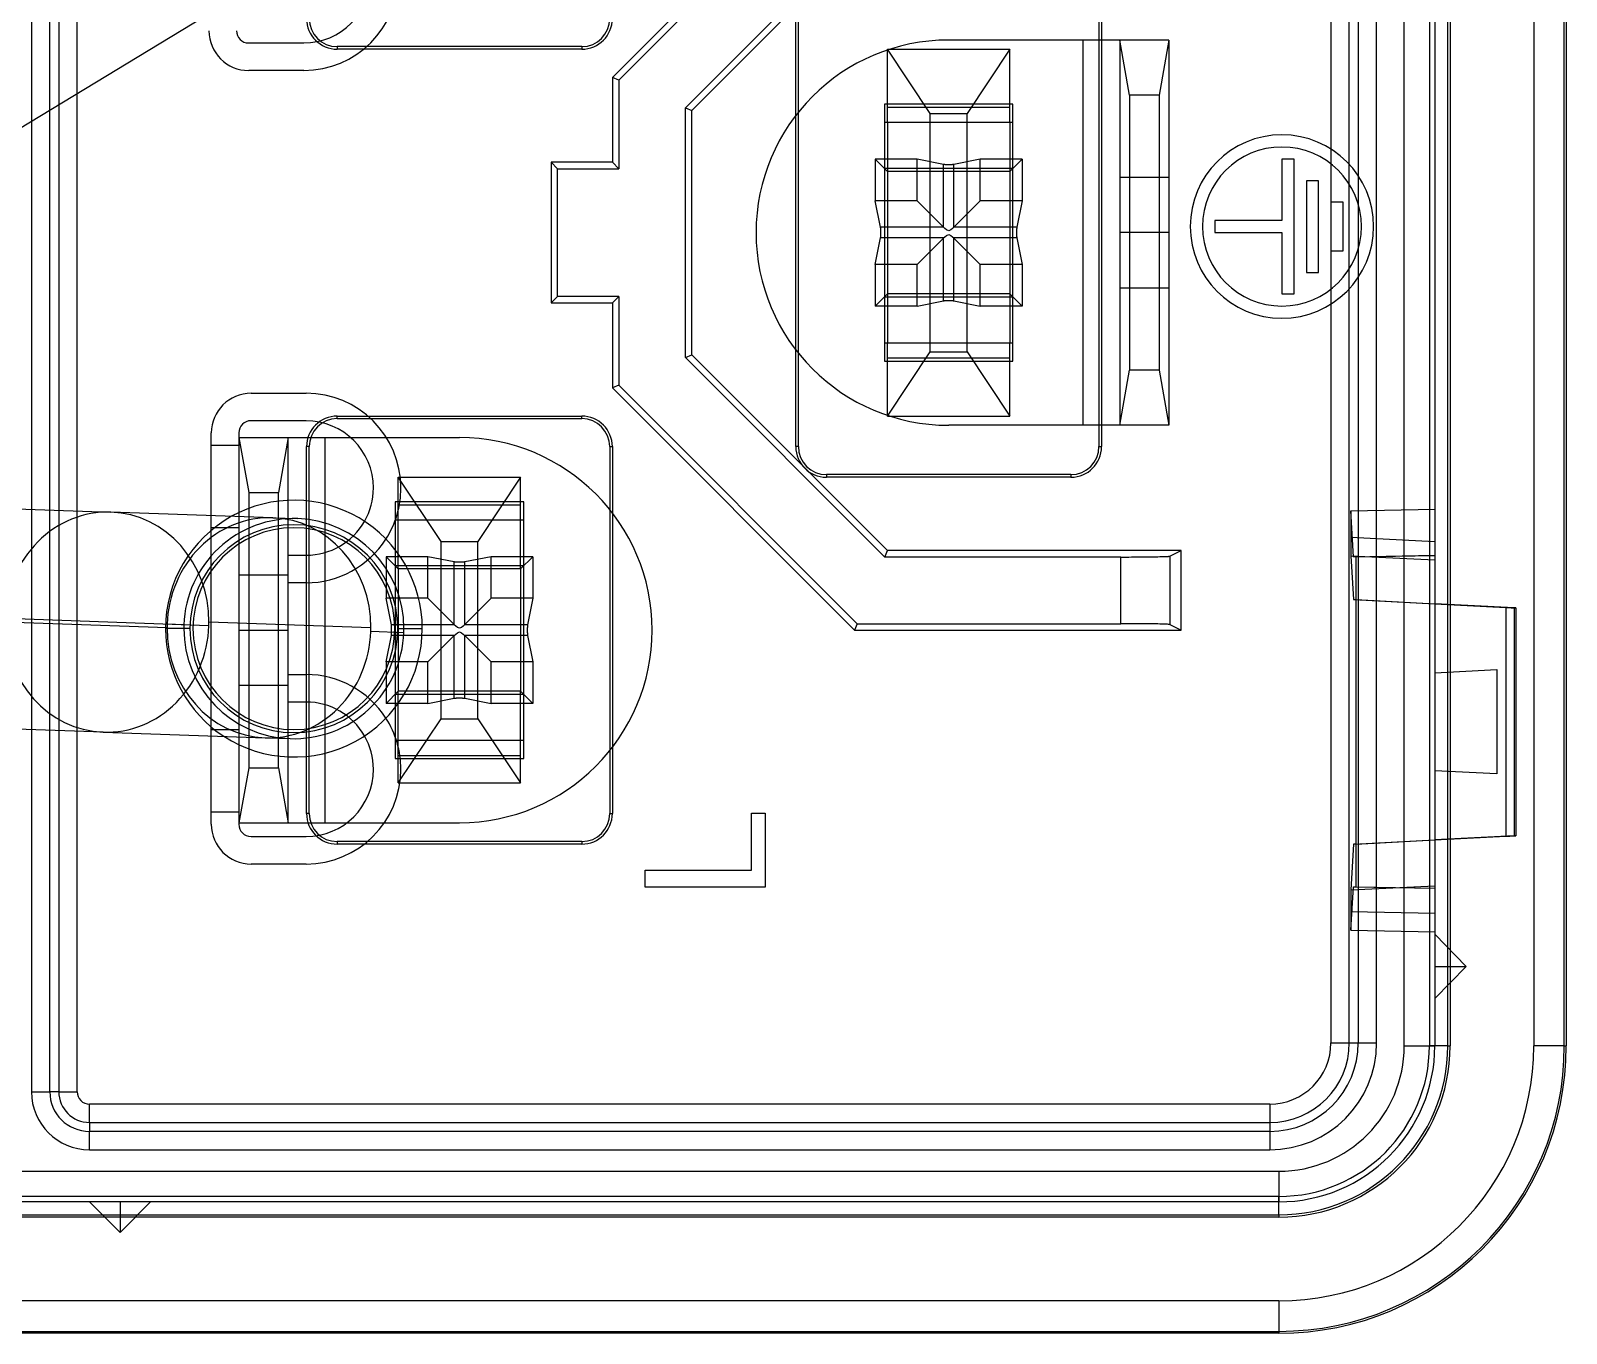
# Model space of a CAD drawing. Header units: millimetres. Extents: x -35.9 to 14.1, y -18 to 18.
# Drawn here: x -11.01 to 14.1, y -18 to 3.3 of the extents above; entities that cross this region are included whole.
import ezdxf

# ---------------------------------------------------------------- set-up
doc = ezdxf.new("R2010")
doc.units = ezdxf.units.MM
doc.layers.add('MAIN-1', color=7, linetype='Continuous')
doc.layers.add('MAIN-2', color=7, linetype='Continuous')

msp = doc.modelspace()

# ---------------------------------------------------------------- linework, layer by layer
at = {"layer": 'MAIN-1'}
for p, q in [((11.45, -13.3), (11.45, 13.3)), ((11.95, 13.3), (11.95, -13.3)), ((14.1, 13.3), (14.1, -13.3)), ((2.462, 6.5), (-1.5, 2.538)), ((2.505, 6.395), (-1.395, 2.495)), ((-0.305, 2.043), (2.957, 5.305)), ((-0.2, 2), (3, 5.2)), ((-7.558, 3.904), (-22.861, -5.382)), ((-7.447, 3.102), (-6.547, 3.102)), ((6.2, 3.15), (4, 3.15)), ((6.8, 3.15), (6.2, 3.15)), ((6.2, -3.15), (6.2, 3.15)), ((7.6, 3.15), (6.8, 3.15)), ((6.8, 3.15), (6.8, -3.15)), ((6.959, 2.25), (6.8, 3.15)), ((7.6, 3.15), (7.441, 2.25)), ((7.6, 3.15), (7.6, -3.15)), ((-6.547, 2.652), (-7.447, 2.652)), ((-1.5, 2.538), (-1.5, 1.15)), ((-1.395, 2.495), (-1.5, 2.538)), ((-1.395, 2.495), (-1.395, 1.045)), ((-0.305, 2.043), (-0.2, 2)), ((-0.305, -2.043), (-0.305, 2.043)), ((7.441, 2.25), (6.959, 2.25)), ((6.959, 2.25), (6.959, -2.25)), ((7.441, 2.25), (7.441, -2.25)), ((-0.2, -2), (-0.2, 2)), ((-2.5, 1.15), (-2.5, -1.15)), ((-1.5, 1.15), (-2.5, 1.15)), ((-2.395, 1.045), (-2.5, 1.15)), ((-2.395, 1.045), (-1.395, 1.045)), ((-2.395, -1.045), (-2.395, 1.045)), ((-1.395, 1.045), (-1.5, 1.15)), ((2.8, 1.2), (2.8, 0.52)), ((3.483, 1.2), (2.8, 1.2)), ((3.913, 1.115), (3.483, 1.2)), ((3.483, 0.52), (3.483, 1.2)), ((3.916, 1.114), (3.913, 1.115)), ((3.913, 0.089), (3.913, 1.115)), ((3.919, 1.114), (3.916, 1.114)), ((3.922, 1.113), (3.919, 1.114)), ((3.926, 1.113), (3.922, 1.113)), ((3.93, 1.112), (3.926, 1.113)), ((3.934, 1.112), (3.93, 1.112)), ((3.938, 1.112), (3.934, 1.112)), ((3.943, 1.111), (3.938, 1.112)), ((3.948, 1.111), (3.943, 1.111)), ((3.953, 1.11), (3.948, 1.111)), ((3.959, 1.11), (3.953, 1.11)), ((3.965, 1.11), (3.959, 1.11)), ((3.971, 1.11), (3.965, 1.11)), ((3.977, 1.109), (3.971, 1.11)), ((3.984, 1.109), (3.977, 1.109)), ((3.99, 1.109), (3.984, 1.109)), ((3.997, 1.109), (3.99, 1.109)), ((4.003, 1.109), (3.997, 1.109)), ((4.01, 1.109), (4.003, 1.109)), ((4.016, 1.109), (4.01, 1.109)), ((4.023, 1.109), (4.016, 1.109)), ((4.029, 1.11), (4.023, 1.109)), ((4.035, 1.11), (4.029, 1.11)), ((4.041, 1.11), (4.035, 1.11)), ((4.047, 1.11), (4.041, 1.11)), ((4.052, 1.111), (4.047, 1.11)), ((4.057, 1.111), (4.052, 1.111)), ((4.062, 1.112), (4.057, 1.111)), ((4.066, 1.112), (4.062, 1.112)), ((4.07, 1.112), (4.066, 1.112)), ((4.074, 1.113), (4.07, 1.112)), ((4.078, 1.113), (4.074, 1.113)), ((4.081, 1.114), (4.078, 1.113)), ((4.084, 1.114), (4.081, 1.114)), ((4.087, 1.115), (4.084, 1.114)), ((4.517, 1.2), (4.087, 1.115)), ((4.087, 0.089), (4.087, 1.115)), ((5.2, 1.2), (4.517, 1.2)), ((4.517, 0.52), (4.517, 1.2)), ((5.2, 1.2), (5.2, 0.52)), ((9.65, 1.2), (9.45, 1.2)), ((9.45, 1.2), (9.45, 0.2)), ((9.65, -1), (9.65, 1.2)), ((10.05, 0.85), (9.85, 0.85)), ((9.85, 0.85), (9.85, -0.65)), ((10.05, -0.65), (10.05, 0.85)), ((2.886, 0.087), (2.8, 0.52)), ((3.483, 0.52), (2.8, 0.52)), ((3.913, 0.089), (3.483, 0.52)), ((4.517, 0.52), (4.087, 0.089)), ((5.2, 0.52), (4.517, 0.52)), ((5.2, 0.52), (5.114, 0.087)), ((10.25, 0.5), (10.25, -0.3)), ((10.45, 0.5), (10.25, 0.5)), ((10.45, -0.3), (10.45, 0.5)), ((2.886, 0.084), (2.886, 0.087)), ((3.916, 0.087), (2.886, 0.087)), ((2.887, 0.081), (2.886, 0.084)), ((2.887, 0.078), (2.887, 0.081)), ((2.888, 0.075), (2.887, 0.078)), ((2.888, 0.071), (2.888, 0.075)), ((2.888, 0.067), (2.888, 0.071)), ((2.889, 0.063), (2.888, 0.067)), ((2.889, 0.058), (2.889, 0.063)), ((2.89, 0.053), (2.889, 0.058)), ((2.89, 0.048), (2.89, 0.053)), ((2.89, 0.043), (2.89, 0.048)), ((2.891, 0.037), (2.89, 0.043)), ((2.891, 0.031), (2.891, 0.037)), ((2.891, 0.025), (2.891, 0.031)), ((2.891, 0.019), (2.891, 0.025)), ((2.891, 0.013), (2.891, 0.019)), ((2.891, 0.006), (2.891, 0.013)), ((2.891, 0), (2.891, 0.006)), ((2.891, -0.007), (2.891, 0)), ((3.914, 0.089), (3.913, 0.089)), ((3.914, 0.088), (3.914, 0.089)), ((3.915, 0.088), (3.914, 0.088)), ((3.915, 0.087), (3.915, 0.088)), ((3.915, 0.088), (3.915, 0.088)), ((3.916, 0.087), (3.915, 0.087)), ((3.916, 0.087), (3.916, 0.087)), ((3.938, 0.067), (3.916, 0.087)), ((3.966, 0.045), (3.938, 0.067)), ((4, 0.029), (3.966, 0.045)), ((4.034, 0.044), (4, 0.029)), ((4.062, 0.067), (4.034, 0.044)), ((4.084, 0.087), (4.062, 0.067)), ((5.114, 0.087), (4.084, 0.087)), ((4.085, 0.087), (4.084, 0.087)), ((4.084, 0.087), (4.084, 0.087)), ((4.086, 0.088), (4.085, 0.088)), ((4.085, 0.088), (4.085, 0.088)), ((4.085, 0.088), (4.085, 0.087)), ((4.087, 0.089), (4.086, 0.089)), ((4.086, 0.089), (4.086, 0.088)), ((5.11, 0.041), (5.109, 0.035)), ((5.109, 0.035), (5.109, 0.03)), ((5.109, 0.03), (5.109, 0.024)), ((5.109, 0.024), (5.109, 0.018)), ((5.109, 0.018), (5.109, 0.012)), ((5.109, 0.012), (5.109, 0.006)), ((5.109, 0.006), (5.109, 0)), ((5.109, 0), (5.109, -0.006)), ((5.111, 0.056), (5.11, 0.051)), ((5.11, 0.051), (5.11, 0.046)), ((5.11, 0.046), (5.11, 0.041)), ((5.112, 0.068), (5.111, 0.064)), ((5.111, 0.064), (5.111, 0.06)), ((5.111, 0.06), (5.111, 0.056)), ((5.113, 0.075), (5.112, 0.072)), ((5.112, 0.072), (5.112, 0.068)), ((5.114, 0.084), (5.113, 0.082)), ((5.113, 0.082), (5.113, 0.079)), ((5.113, 0.079), (5.113, 0.075)), ((5.114, 0.087), (5.114, 0.084)), ((9.45, 0.2), (8.35, 0.2)), ((8.35, 0.2), (8.35, 0)), ((8.35, 0), (9.45, 0)), ((9.45, 0), (9.45, -1)), ((2.8, -0.52), (2.886, -0.087)), ((2.886, -0.084), (2.887, -0.081)), ((2.886, -0.087), (2.886, -0.084)), ((3.916, -0.087), (2.886, -0.087)), ((2.887, -0.078), (2.888, -0.074)), ((2.887, -0.081), (2.887, -0.078)), ((2.888, -0.07), (2.889, -0.066)), ((2.888, -0.074), (2.888, -0.07)), ((2.889, -0.056), (2.89, -0.051)), ((2.889, -0.061), (2.889, -0.056)), ((2.889, -0.066), (2.889, -0.061)), ((2.89, -0.045), (2.891, -0.039)), ((2.89, -0.051), (2.89, -0.045)), ((2.891, -0.014), (2.891, -0.007)), ((2.891, -0.02), (2.891, -0.014)), ((2.891, -0.027), (2.891, -0.02)), ((2.891, -0.033), (2.891, -0.027)), ((2.891, -0.039), (2.891, -0.033)), ((3.483, -0.52), (3.913, -0.089)), ((3.913, -0.089), (3.914, -0.089)), ((3.913, -1.115), (3.913, -0.089)), ((3.914, -0.089), (3.914, -0.088)), ((3.914, -0.088), (3.915, -0.088)), ((3.915, -0.088), (3.915, -0.087)), ((3.915, -0.087), (3.916, -0.087)), ((3.915, -0.088), (3.915, -0.088)), ((3.916, -0.087), (3.938, -0.067)), ((3.916, -0.087), (3.916, -0.087)), ((3.938, -0.067), (3.966, -0.044)), ((3.966, -0.044), (4, -0.029)), ((4, -0.029), (4.034, -0.045)), ((4.034, -0.045), (4.062, -0.067)), ((4.062, -0.067), (4.084, -0.087)), ((5.114, -0.087), (4.084, -0.087)), ((4.084, -0.087), (4.084, -0.087)), ((4.084, -0.087), (4.085, -0.087)), ((4.085, -0.087), (4.085, -0.088)), ((4.085, -0.088), (4.085, -0.088)), ((4.085, -0.088), (4.086, -0.088)), ((4.086, -0.088), (4.086, -0.089)), ((4.086, -0.089), (4.087, -0.089)), ((4.087, -1.115), (4.087, -0.089)), ((4.087, -0.089), (4.517, -0.52)), ((5.109, -0.006), (5.109, -0.012)), ((5.109, -0.012), (5.109, -0.018)), ((5.109, -0.018), (5.109, -0.024)), ((5.109, -0.024), (5.109, -0.03)), ((5.109, -0.03), (5.109, -0.035)), ((5.109, -0.035), (5.11, -0.041)), ((5.11, -0.041), (5.11, -0.046)), ((5.11, -0.046), (5.11, -0.051)), ((5.11, -0.051), (5.111, -0.056)), ((5.111, -0.056), (5.111, -0.06)), ((5.111, -0.06), (5.111, -0.064)), ((5.111, -0.064), (5.112, -0.068)), ((5.112, -0.068), (5.112, -0.072)), ((5.112, -0.072), (5.113, -0.075)), ((5.113, -0.075), (5.113, -0.079)), ((5.113, -0.079), (5.113, -0.082)), ((5.113, -0.082), (5.114, -0.084)), ((5.114, -0.084), (5.114, -0.087)), ((5.114, -0.087), (5.2, -0.52)), ((10.25, -0.3), (10.45, -0.3)), ((2.8, -0.52), (2.8, -1.2)), ((3.483, -0.52), (2.8, -0.52)), ((3.483, -1.2), (3.483, -0.52)), ((4.517, -1.2), (4.517, -0.52)), ((5.2, -0.52), (4.517, -0.52)), ((5.2, -0.52), (5.2, -1.2)), ((9.85, -0.65), (10.05, -0.65)), ((9.45, -1), (9.65, -1)), ((-2.395, -1.045), (-2.5, -1.15)), ((-2.5, -1.15), (-1.5, -1.15)), ((-1.395, -1.045), (-2.395, -1.045)), ((-1.395, -1.045), (-1.5, -1.15)), ((-1.5, -1.15), (-1.5, -2.538)), ((-1.395, -1.045), (-1.395, -2.495)), ((3.483, -1.2), (2.8, -1.2)), ((3.483, -1.2), (3.913, -1.115)), ((3.913, -1.115), (3.916, -1.114)), ((3.916, -1.114), (3.919, -1.114)), ((3.919, -1.114), (3.922, -1.113)), ((3.922, -1.113), (3.926, -1.113)), ((3.926, -1.113), (3.93, -1.112)), ((3.93, -1.112), (3.934, -1.112)), ((3.934, -1.112), (3.938, -1.112)), ((3.938, -1.112), (3.943, -1.111)), ((3.943, -1.111), (3.948, -1.111)), ((3.948, -1.111), (3.953, -1.11)), ((3.953, -1.11), (3.959, -1.11)), ((3.959, -1.11), (3.965, -1.11)), ((3.965, -1.11), (3.971, -1.11)), ((3.971, -1.11), (3.977, -1.109)), ((3.977, -1.109), (3.984, -1.109)), ((3.984, -1.109), (3.99, -1.109)), ((3.99, -1.109), (3.997, -1.109)), ((3.997, -1.109), (4.003, -1.109)), ((4.003, -1.109), (4.01, -1.109)), ((4.01, -1.109), (4.016, -1.109)), ((4.016, -1.109), (4.023, -1.109)), ((4.023, -1.109), (4.029, -1.11)), ((4.029, -1.11), (4.035, -1.11)), ((4.035, -1.11), (4.041, -1.11)), ((4.041, -1.11), (4.047, -1.11)), ((4.047, -1.11), (4.052, -1.111)), ((4.052, -1.111), (4.057, -1.111)), ((4.057, -1.111), (4.062, -1.112)), ((4.062, -1.112), (4.066, -1.112)), ((4.066, -1.112), (4.07, -1.112)), ((4.07, -1.112), (4.074, -1.113)), ((4.074, -1.113), (4.078, -1.113)), ((4.078, -1.113), (4.081, -1.114)), ((4.081, -1.114), (4.084, -1.114)), ((4.084, -1.114), (4.087, -1.115)), ((4.087, -1.115), (4.517, -1.2)), ((5.2, -1.2), (4.517, -1.2)), ((-0.305, -2.043), (-0.2, -2)), ((3, -5.2), (-0.2, -2)), ((2.957, -5.305), (-0.305, -2.043)), ((6.8, -3.15), (6.959, -2.25)), ((7.441, -2.25), (6.959, -2.25)), ((7.441, -2.25), (7.6, -3.15)), ((-1.395, -2.495), (-1.5, -2.538)), ((-1.395, -2.495), (2.505, -6.395)), ((-7.408, -2.626), (-6.508, -2.626)), ((-1.5, -2.538), (2.462, -6.5)), ((-6.508, -3.076), (-7.408, -3.076)), ((6.2, -3.15), (4, -3.15)), ((6.8, -3.15), (6.2, -3.15)), ((7.6, -3.15), (6.8, -3.15)), ((-8.058, -3.476), (-8.058, -3.276)), ((-8.058, -4.628), (-8.058, -3.476)), ((-8.058, -3.476), (-7.608, -3.476)), ((-7.608, -3.276), (-7.608, -3.476)), ((-7.608, -3.476), (-7.608, -4.579)), ((-7.6, -3.35), (-6.8, -3.35)), ((-7.6, -4.575), (-7.6, -3.35)), ((-7.441, -4.25), (-7.6, -3.35)), ((-6.8, -3.35), (-6.959, -4.25)), ((-6.8, -4.378), (-6.8, -3.35)), ((-6.8, -3.35), (-6.2, -3.35)), ((-6.2, -3.35), (-5.782, -3.35)), ((-6.2, -3.35), (-6.2, -4.439)), ((-5.197, -3.35), (-4, -3.35)), ((-20.287, -4.201), (-9.701, -4.571)), ((-7.441, -4.25), (-6.959, -4.25)), ((-7.441, -4.508), (-7.441, -4.25)), ((-6.959, -4.391), (-6.959, -4.25)), ((-7.052, -4.663), (-9.701, -4.571)), ((-7.052, -4.663), (-6.645, -4.677)), ((2.957, -5.305), (3, -5.2)), ((7.8, -5.2), (3, -5.2)), ((7.617, -5.291), (7.8, -5.2)), ((7.8, -6.5), (7.8, -5.2)), ((-4.517, -5.3), (-4.969, -5.3)), ((-4.087, -5.385), (-4.517, -5.3)), ((-4.517, -5.98), (-4.517, -5.3)), ((-4.084, -5.386), (-4.087, -5.385)), ((-4.087, -6.411), (-4.087, -5.385)), ((-4.081, -5.386), (-4.084, -5.386)), ((-4.078, -5.387), (-4.081, -5.386)), ((-4.074, -5.387), (-4.078, -5.387)), ((-4.07, -5.388), (-4.074, -5.387)), ((-4.066, -5.388), (-4.07, -5.388)), ((-4.062, -5.388), (-4.066, -5.388)), ((-4.057, -5.389), (-4.062, -5.388)), ((-4.052, -5.389), (-4.057, -5.389)), ((-4.047, -5.39), (-4.052, -5.389)), ((-4.041, -5.39), (-4.047, -5.39)), ((-4.035, -5.39), (-4.041, -5.39)), ((-4.029, -5.39), (-4.035, -5.39)), ((-4.023, -5.391), (-4.029, -5.39)), ((-4.016, -5.391), (-4.023, -5.391)), ((-4.01, -5.391), (-4.016, -5.391)), ((-4.003, -5.391), (-4.01, -5.391)), ((-3.997, -5.391), (-4.003, -5.391)), ((-3.99, -5.391), (-3.997, -5.391)), ((-3.984, -5.391), (-3.99, -5.391)), ((-3.977, -5.391), (-3.984, -5.391)), ((-3.971, -5.39), (-3.977, -5.391)), ((-3.965, -5.39), (-3.971, -5.39)), ((-3.959, -5.39), (-3.965, -5.39)), ((-3.953, -5.39), (-3.959, -5.39)), ((-3.948, -5.389), (-3.953, -5.39)), ((-3.943, -5.389), (-3.948, -5.389)), ((-3.938, -5.388), (-3.943, -5.389)), ((-3.934, -5.388), (-3.938, -5.388)), ((-3.93, -5.388), (-3.934, -5.388)), ((-3.926, -5.387), (-3.93, -5.388)), ((-3.922, -5.387), (-3.926, -5.387)), ((-3.919, -5.386), (-3.922, -5.387)), ((-3.916, -5.386), (-3.919, -5.386)), ((-3.913, -5.385), (-3.916, -5.386)), ((-3.483, -5.3), (-3.913, -5.385)), ((-3.913, -6.411), (-3.913, -5.385)), ((-2.8, -5.3), (-3.483, -5.3)), ((-3.483, -5.98), (-3.483, -5.3)), ((-2.8, -5.3), (-2.8, -5.98)), ((6.818, -5.305), (2.957, -5.305)), ((6.818, -5.305), (6.859, -5.305)), ((6.818, -6.395), (6.818, -5.305)), ((6.859, -5.305), (6.902, -5.305)), ((6.902, -5.305), (6.945, -5.305)), ((6.945, -5.305), (6.988, -5.304)), ((6.988, -5.304), (7.031, -5.304)), ((7.031, -5.304), (7.074, -5.304)), ((7.074, -5.304), (7.117, -5.304)), ((7.117, -5.304), (7.16, -5.303)), ((7.16, -5.303), (7.202, -5.303)), ((7.202, -5.303), (7.242, -5.303)), ((7.242, -5.303), (7.282, -5.302)), ((7.282, -5.302), (7.32, -5.302)), ((7.32, -5.302), (7.356, -5.301)), ((7.356, -5.301), (7.391, -5.301)), ((7.391, -5.301), (7.423, -5.3)), ((7.423, -5.3), (7.453, -5.299)), ((7.453, -5.299), (7.481, -5.299)), ((7.481, -5.299), (7.506, -5.298)), ((7.506, -5.298), (7.529, -5.297)), ((7.529, -5.297), (7.549, -5.296)), ((7.549, -5.296), (7.566, -5.296)), ((7.566, -5.296), (7.581, -5.295)), ((7.581, -5.295), (7.593, -5.294)), ((7.593, -5.294), (7.603, -5.293)), ((7.603, -5.293), (7.61, -5.293)), ((7.61, -5.293), (7.615, -5.292)), ((7.615, -5.292), (7.617, -5.291)), ((7.617, -5.291), (7.617, -6.409)), ((-8.098, -6.428), (-22.149, -5.937)), ((-4.517, -5.98), (-4.668, -5.98)), ((-4.087, -6.411), (-4.517, -5.98)), ((-3.483, -5.98), (-3.913, -6.411)), ((-2.8, -5.98), (-3.483, -5.98)), ((-2.8, -5.98), (-2.886, -6.413)), ((11.95, -6.068), (13.11, -6.129)), ((13.25, -6.136), (11.95, -6.069)), ((13.11, -6.129), (13.123, -6.129)), ((13.123, -6.129), (13.136, -6.13)), ((13.136, -6.13), (13.149, -6.131)), ((13.149, -6.131), (13.163, -6.132)), ((13.163, -6.132), (13.176, -6.132)), ((13.176, -6.132), (13.189, -6.133)), ((13.189, -6.133), (13.201, -6.134)), ((13.201, -6.134), (13.213, -6.134)), ((13.213, -6.134), (13.225, -6.135)), ((13.225, -6.135), (13.235, -6.135)), ((13.235, -6.135), (13.245, -6.136)), ((13.245, -6.136), (13.253, -6.136)), ((13.255, -6.136), (13.25, -6.136)), ((13.25, -6.136), (13.25, -9.864)), ((13.253, -6.136), (13.26, -6.137)), ((13.259, -6.137), (13.255, -6.136)), ((13.263, -6.137), (13.259, -6.137)), ((13.26, -6.137), (13.266, -6.137)), ((13.266, -6.137), (13.263, -6.137)), ((13.269, -6.137), (13.266, -6.137)), ((13.266, -6.137), (13.271, -6.137)), ((13.272, -6.137), (13.269, -6.137)), ((13.271, -6.137), (13.274, -6.137)), ((13.274, -6.137), (13.272, -6.137)), ((13.276, -6.138), (13.274, -6.137)), ((13.274, -6.137), (13.276, -6.138)), ((13.277, -6.138), (13.276, -6.138)), ((13.276, -6.138), (13.276, -6.138)), ((13.276, -6.138), (13.277, -6.138)), ((13.277, -6.138), (13.277, -9.862)), ((-5.448, -6.462), (-8.097, -6.37)), ((-5.449, -6.52), (-4.909, -6.539)), ((-4.084, -6.413), (-4.609, -6.413)), ((-4.086, -6.411), (-4.087, -6.411)), ((-4.086, -6.412), (-4.086, -6.411)), ((-4.085, -6.412), (-4.086, -6.412)), ((-4.085, -6.413), (-4.085, -6.412)), ((-4.085, -6.412), (-4.085, -6.412)), ((-4.084, -6.413), (-4.085, -6.413)), ((-4.084, -6.413), (-4.084, -6.413)), ((-4.062, -6.433), (-4.084, -6.413)), ((-4.034, -6.455), (-4.062, -6.433)), ((-4, -6.471), (-4.034, -6.455)), ((-3.966, -6.456), (-4, -6.471)), ((-3.938, -6.433), (-3.966, -6.456)), ((-3.916, -6.413), (-3.938, -6.433)), ((-3.915, -6.413), (-3.916, -6.413)), ((-3.916, -6.413), (-3.916, -6.413)), ((-2.886, -6.413), (-3.916, -6.413)), ((-3.914, -6.412), (-3.915, -6.412)), ((-3.915, -6.412), (-3.915, -6.412)), ((-3.915, -6.412), (-3.915, -6.413)), ((-3.913, -6.411), (-3.914, -6.411)), ((-3.914, -6.411), (-3.914, -6.412)), ((-2.89, -6.455), (-2.891, -6.461)), ((-2.891, -6.461), (-2.891, -6.467)), ((-2.891, -6.467), (-2.891, -6.473)), ((-2.891, -6.473), (-2.891, -6.48)), ((-2.891, -6.48), (-2.891, -6.486)), ((-2.891, -6.486), (-2.891, -6.493)), ((-2.891, -6.493), (-2.891, -6.5)), ((-2.891, -6.5), (-2.891, -6.506)), ((-2.891, -6.506), (-2.891, -6.513)), ((-2.891, -6.513), (-2.891, -6.519)), ((-2.891, -6.519), (-2.891, -6.525)), ((-2.891, -6.525), (-2.891, -6.531)), ((-2.889, -6.444), (-2.89, -6.449)), ((-2.89, -6.449), (-2.89, -6.455)), ((-2.888, -6.43), (-2.889, -6.434)), ((-2.889, -6.434), (-2.889, -6.439)), ((-2.889, -6.439), (-2.889, -6.444)), ((-2.887, -6.422), (-2.888, -6.426)), ((-2.888, -6.426), (-2.888, -6.43)), ((-2.886, -6.416), (-2.887, -6.419)), ((-2.887, -6.419), (-2.887, -6.422)), ((-2.886, -6.413), (-2.886, -6.416)), ((2.505, -6.395), (2.462, -6.5)), ((2.462, -6.5), (7.8, -6.5)), ((2.505, -6.395), (6.818, -6.395)), ((6.859, -6.395), (6.818, -6.395)), ((6.902, -6.395), (6.859, -6.395)), ((6.945, -6.395), (6.902, -6.395)), ((6.988, -6.396), (6.945, -6.395)), ((7.031, -6.396), (6.988, -6.396)), ((7.074, -6.396), (7.031, -6.396)), ((7.117, -6.396), (7.074, -6.396)), ((7.16, -6.397), (7.117, -6.396)), ((7.202, -6.397), (7.16, -6.397)), ((7.242, -6.397), (7.202, -6.397)), ((7.282, -6.398), (7.242, -6.397)), ((7.32, -6.398), (7.282, -6.398)), ((7.356, -6.399), (7.32, -6.398)), ((7.391, -6.399), (7.356, -6.399)), ((7.423, -6.4), (7.391, -6.399)), ((7.453, -6.401), (7.423, -6.4)), ((7.481, -6.401), (7.453, -6.401)), ((7.506, -6.402), (7.481, -6.401)), ((7.529, -6.403), (7.506, -6.402)), ((7.549, -6.404), (7.529, -6.403)), ((7.566, -6.404), (7.549, -6.404)), ((7.581, -6.405), (7.566, -6.404)), ((7.593, -6.406), (7.581, -6.405)), ((7.603, -6.407), (7.593, -6.406)), ((7.61, -6.407), (7.603, -6.407)), ((7.615, -6.408), (7.61, -6.407)), ((7.617, -6.409), (7.615, -6.408)), ((7.617, -6.409), (7.8, -6.5)), ((-4.084, -6.587), (-4.611, -6.587)), ((-4.517, -7.02), (-4.087, -6.589)), ((-4.087, -7.615), (-4.087, -6.589)), ((-4.087, -6.589), (-4.086, -6.589)), ((-4.086, -6.589), (-4.086, -6.588)), ((-4.086, -6.588), (-4.085, -6.588)), ((-4.085, -6.588), (-4.085, -6.587)), ((-4.085, -6.587), (-4.084, -6.587)), ((-4.085, -6.588), (-4.085, -6.588)), ((-4.084, -6.587), (-4.062, -6.567)), ((-4.084, -6.587), (-4.084, -6.587)), ((-4.062, -6.567), (-4.034, -6.544)), ((-4.034, -6.544), (-4, -6.529)), ((-4, -6.529), (-3.966, -6.545)), ((-3.966, -6.545), (-3.938, -6.567)), ((-3.938, -6.567), (-3.916, -6.587)), ((-2.886, -6.587), (-3.916, -6.587)), ((-3.916, -6.587), (-3.916, -6.587)), ((-3.916, -6.587), (-3.915, -6.587)), ((-3.915, -6.587), (-3.915, -6.588)), ((-3.915, -6.588), (-3.915, -6.588)), ((-3.915, -6.588), (-3.914, -6.588)), ((-3.914, -6.588), (-3.914, -6.589)), ((-3.914, -6.589), (-3.913, -6.589)), ((-3.913, -7.615), (-3.913, -6.589)), ((-3.913, -6.589), (-3.483, -7.02)), ((-2.891, -6.531), (-2.891, -6.537)), ((-2.891, -6.537), (-2.89, -6.543)), ((-2.89, -6.543), (-2.89, -6.548)), ((-2.89, -6.548), (-2.89, -6.553)), ((-2.89, -6.553), (-2.889, -6.558)), ((-2.889, -6.558), (-2.889, -6.563)), ((-2.889, -6.563), (-2.888, -6.567)), ((-2.888, -6.567), (-2.888, -6.571)), ((-2.888, -6.571), (-2.888, -6.575)), ((-2.888, -6.575), (-2.887, -6.578)), ((-2.887, -6.578), (-2.887, -6.581)), ((-2.887, -6.581), (-2.886, -6.584)), ((-2.886, -6.584), (-2.886, -6.587)), ((-2.886, -6.587), (-2.8, -7.02)), ((-4.517, -7.02), (-4.68, -7.02)), ((-4.517, -7.7), (-4.517, -7.02)), ((-2.8, -7.02), (-3.483, -7.02)), ((-3.483, -7.7), (-3.483, -7.02)), ((-2.8, -7.02), (-2.8, -7.7)), ((11.95, -7.2), (12.962, -7.147)), ((12.962, -7.147), (12.962, -8.853)), ((-4.517, -7.7), (-5.002, -7.7)), ((-4.517, -7.7), (-4.087, -7.615)), ((-4.087, -7.615), (-4.084, -7.614)), ((-4.084, -7.614), (-4.081, -7.614)), ((-4.081, -7.614), (-4.078, -7.613)), ((-4.078, -7.613), (-4.074, -7.613)), ((-4.074, -7.613), (-4.07, -7.612)), ((-4.07, -7.612), (-4.066, -7.612)), ((-4.066, -7.612), (-4.062, -7.612)), ((-4.062, -7.612), (-4.057, -7.611)), ((-4.057, -7.611), (-4.052, -7.611)), ((-4.052, -7.611), (-4.047, -7.61)), ((-4.047, -7.61), (-4.041, -7.61)), ((-4.041, -7.61), (-4.035, -7.61)), ((-4.035, -7.61), (-4.029, -7.61)), ((-4.029, -7.61), (-4.023, -7.609)), ((-4.023, -7.609), (-4.016, -7.609)), ((-4.016, -7.609), (-4.01, -7.609)), ((-4.01, -7.609), (-4.003, -7.609)), ((-4.003, -7.609), (-3.997, -7.609)), ((-3.997, -7.609), (-3.99, -7.609)), ((-3.99, -7.609), (-3.984, -7.609)), ((-3.984, -7.609), (-3.977, -7.609)), ((-3.977, -7.609), (-3.971, -7.61)), ((-3.971, -7.61), (-3.965, -7.61)), ((-3.965, -7.61), (-3.959, -7.61)), ((-3.959, -7.61), (-3.953, -7.61)), ((-3.953, -7.61), (-3.948, -7.611)), ((-3.948, -7.611), (-3.943, -7.611)), ((-3.943, -7.611), (-3.938, -7.612)), ((-3.938, -7.612), (-3.934, -7.612)), ((-3.934, -7.612), (-3.93, -7.612)), ((-3.93, -7.612), (-3.926, -7.613)), ((-3.926, -7.613), (-3.922, -7.613)), ((-3.922, -7.613), (-3.919, -7.614)), ((-3.919, -7.614), (-3.916, -7.614)), ((-3.916, -7.614), (-3.913, -7.615)), ((-3.913, -7.615), (-3.483, -7.7)), ((-2.8, -7.7), (-3.483, -7.7)), ((-9.826, -8.169), (-20.413, -7.799)), ((-9.826, -8.169), (-7.178, -8.261)), ((-8.058, -9.476), (-8.058, -8.23)), ((-7.178, -8.261), (-6.771, -8.275)), ((-7.608, -8.374), (-7.608, -9.476)), ((-7.6, -9.65), (-7.6, -8.378)), ((-7.441, -8.75), (-7.441, -8.444)), ((-6.2, -8.514), (-6.2, -9.65)), ((-7.6, -9.65), (-7.441, -8.75)), ((-7.441, -8.75), (-6.959, -8.75)), ((-6.959, -8.75), (-6.959, -8.561)), ((-6.959, -8.75), (-6.8, -9.65)), ((-6.8, -9.65), (-6.8, -8.574)), ((12.962, -8.853), (11.95, -8.8)), ((-7.608, -9.476), (-8.058, -9.476)), ((-8.058, -9.676), (-8.058, -9.476)), ((-7.608, -9.476), (-7.608, -9.676)), ((0.774, -9.496), (1, -9.496)), ((0.774, -10.427), (0.774, -9.496)), ((1, -9.496), (1, -10.704)), ((-7.6, -9.65), (-6.8, -9.65)), ((-6.8, -9.65), (-6.2, -9.65)), ((-6.2, -9.65), (-5.84, -9.65)), ((-5.228, -9.65), (-4, -9.65)), ((-7.408, -9.876), (-6.508, -9.876)), ((13.25, -9.864), (11.95, -9.931)), ((11.95, -9.932), (13.11, -9.871)), ((13.11, -9.871), (13.123, -9.871)), ((13.123, -9.871), (13.136, -9.87)), ((13.136, -9.87), (13.149, -9.869)), ((13.149, -9.869), (13.163, -9.868)), ((13.163, -9.868), (13.176, -9.868)), ((13.176, -9.868), (13.189, -9.867)), ((13.189, -9.867), (13.201, -9.866)), ((13.201, -9.866), (13.213, -9.866)), ((13.213, -9.866), (13.225, -9.865)), ((13.225, -9.865), (13.235, -9.865)), ((13.235, -9.865), (13.245, -9.864)), ((13.245, -9.864), (13.253, -9.864)), ((13.255, -9.864), (13.25, -9.864)), ((13.253, -9.864), (13.26, -9.863)), ((13.259, -9.863), (13.255, -9.864)), ((13.263, -9.863), (13.259, -9.863)), ((13.26, -9.863), (13.266, -9.863)), ((13.266, -9.863), (13.263, -9.863)), ((13.269, -9.863), (13.266, -9.863)), ((13.266, -9.863), (13.271, -9.863)), ((13.272, -9.863), (13.269, -9.863)), ((13.271, -9.863), (13.274, -9.863)), ((13.274, -9.863), (13.272, -9.863)), ((13.276, -9.862), (13.274, -9.863)), ((13.274, -9.863), (13.276, -9.862)), ((13.277, -9.862), (13.276, -9.862)), ((13.276, -9.862), (13.276, -9.862)), ((13.276, -9.862), (13.277, -9.862)), ((-6.508, -10.326), (-7.408, -10.326)), ((-0.962, -10.704), (-0.962, -10.427)), ((-0.962, -10.427), (0.774, -10.427)), ((1, -10.704), (-0.962, -10.704)), ((12.462, -12), (11.95, -11.474)), ((11.95, -12.526), (12.462, -12)), ((11.955, -12), (12.462, -12)), ((11.45, -13.3), (11.95, -13.3)), ((-11.6, -15.35), (9.4, -15.35)), ((9.4, -15.35), (9.4, -15.85)), ((9.4, -15.85), (-11.6, -15.85)), ((-10.05, -15.85), (-9.55, -16.35)), ((-9.55, -16.35), (-9.05, -15.85)), ((-9.55, -15.855), (-9.55, -16.35)), ((9.4, -18), (-31.2, -18))]:
    msp.add_line(p, q, dxfattribs=at)
for centre, radius, start, end in [((-6.547, 4.202), 1.1, 270, 0), ((-6.547, 4.202), 1.55, 270, 0), ((-7.447, 3.302), 0.65, 180, 270), ((-7.447, 3.302), 0.2, 180, 270), ((4, 0), 3.15, 90, 180), ((9.45, 0.1), 1.5, 0, 180), ((9.45, 0.1), 1.3, 0, 180), ((4, 0), 3.15, 180, 270), ((9.45, 0.1), 1.5, 180, 0), ((9.45, 0.1), 1.3, 180, 0), ((-7.408, -3.276), 0.65, 90, 180), ((-6.508, -4.176), 1.55, 0, 90), ((-7.408, -3.276), 0.2, 90, 180), ((-6.508, -4.176), 1.1, 0, 90), ((-4, -6.5), 3.15, 0, 90), ((-6.508, -4.176), 1.1, 330.2355, 0), ((-6.508, -4.176), 1.55, 327.3694, 0), ((-6.708, -6.476), 2.1, 0, 119.0028), ((-6.708, -6.476), 1.8, 0, 87.9953), ((-6.708, -6.476), 2.1, 236.9973, 0), ((-6.708, -6.476), 1.8, 358, 0), ((-4, -6.5), 3.15, 270, 0), ((-6.708, -6.476), 1.8, 267.9953, 358), ((-6.508, -8.776), 1.55, 0, 32.6306), ((-6.508, -8.776), 1.1, 0, 29.7644), ((-6.508, -8.776), 1.1, 270, 0), ((-6.508, -8.776), 1.55, 270, 0), ((-7.408, -9.676), 0.65, 180, 270), ((-7.408, -9.676), 0.2, 180, 270), ((9.4, -13.3), 2.05, 270, 0), ((9.4, -13.3), 2.55, 270, 0), ((9.4, -13.3), 4.7, 270, 0)]:
    msp.add_arc(centre, radius, start, end, dxfattribs=at)
for centre, start_param, end_param in [((-9.763, -6.37), -1.538471, -0.000078), ((-7.115, -6.462), -1.538471, -0.000078), ((-9.763, -6.37), 3.141515, 4.712389), ((-9.763, -6.37), -1.570796, -1.538471), ((-7.115, -6.462), 3.141515, 4.712389), ((-7.115, -6.462), -1.570796, -1.538471)]:
    msp.add_ellipse(centre, major_axis=(0.063, 1.799), ratio=0.926, start_param=start_param, end_param=end_param, dxfattribs=at)
at = {"layer": 'MAIN-2'}
for p, q in [((-10.999, 14.05), (-10.999, -14.05)), ((-10.699, -14.05), (-10.699, 14.05)), ((-10.552, 14.05), (-10.552, -14.05)), ((-10.252, -14.05), (-10.252, 14.05)), ((10.252, 13.25), (10.252, -13.25)), ((10.552, -13.25), (10.552, 13.25)), ((10.699, 13.25), (10.699, -13.25)), ((10.999, -13.25), (10.999, 13.25)), ((11.862, 13.3), (11.862, -13.3)), ((12.162, -13.3), (12.162, 13.3)), ((12.2, 13.3), (12.2, -13.3)), ((13.569, 13.3), (13.569, -13.3)), ((14.068, -13.3), (14.068, 13.3)), ((1.5, -3.5), (1.5, 3.5)), ((1.542, -3.5), (1.542, 3.5)), ((6.458, 3.5), (6.458, -3.5)), ((6.5, 3.5), (6.5, -3.5)), ((-7.447, 3.102), (-7.447, 3.102)), ((-6.547, 3.102), (-6.547, 3.102)), ((-6, 3.042), (-6, 3)), ((-2, 3.042), (-6, 3.042)), ((-2, 3.042), (-2, 3)), ((4, 3.15), (4, 3.15)), ((6.2, -3.15), (6.2, 3.15)), ((6.8, 3.15), (6.8, 3.15)), ((7.6, 3.15), (7.6, 3.15)), ((-2, 3), (-6, 3)), ((3, 3), (5, 3)), ((3, 2.1), (3, 3)), ((3, 3), (3, 3)), ((3.7, 1.95), (3, 3)), ((5, 3), (4.3, 1.95)), ((5, 2.1), (5, 3)), ((5, 3), (5, 3)), ((-7.447, 2.652), (-7.447, 2.652)), ((-6.547, 2.652), (-6.547, 2.652)), ((3, 2.1), (2.95, 2.1)), ((2.95, 2.1), (2.95, 1.8)), ((5, 2.1), (3, 2.1)), ((3, 2.05), (3, 2.1)), ((3, 1.8), (3, 2.05)), ((3, 2.05), (5, 2.05)), ((5.05, 2.1), (5, 2.1)), ((5, 2.05), (5, 2.1)), ((5, 1.8), (5, 2.05)), ((5.05, 1.8), (5.05, 2.1)), ((2.95, 1.8), (2.95, 1.8)), ((5.05, 1.8), (2.95, 1.8)), ((2.95, 1.8), (2.95, 1.05)), ((2.95, 1.8), (2.95, 1.8)), ((3, 1.8), (3, 1)), ((3, 1.8), (3, 1.8)), ((3.7, 1.95), (4.3, 1.95)), ((3.7, -1.95), (3.7, 1.95)), ((4.3, -1.95), (4.3, 1.95)), ((5, 1.8), (5, 1)), ((5, 1.8), (5, 1.8)), ((5.05, 1.8), (5.05, 1.8)), ((5.05, 1.05), (5.05, 1.8)), ((5.05, 1.8), (5.05, 1.8)), ((2.8, 1.2), (3, 1)), ((2.95, 1.05), (2.95, -1.05)), ((5.05, 1.05), (2.95, 1.05)), ((2.95, 1.05), (2.95, 1.05)), ((5, 1), (5.2, 1.2)), ((5.05, -1.05), (5.05, 1.05)), ((5.05, 1.05), (5.05, 1.05)), ((9.45, 1.2), (9.45, 1.2)), ((9.65, 1.2), (9.65, 1.2)), ((3, 1), (3, 1)), ((3, 1), (3, -1)), ((5, 1), (3, 1)), ((5, 1), (5, 1)), ((5, 1), (5, -1)), ((7.6, 0.9), (6.8, 0.9)), ((9.85, 0.85), (9.85, 0.85)), ((10.05, 0.85), (10.05, 0.85)), ((10.25, 0.5), (10.25, 0.5)), ((10.45, 0.5), (10.45, 0.5)), ((7.6, 0), (6.8, 0)), ((7.6, 0), (6.8, 0)), ((7.95, 0.1), (7.95, 0.1)), ((8.15, 0.1), (8.15, 0.1)), ((8.35, 0.2), (8.35, 0.2)), ((8.35, 0), (8.35, 0)), ((9.45, 0.2), (9.45, 0.2)), ((9.45, 0), (9.45, 0)), ((10.75, 0.1), (10.75, 0.1)), ((10.95, 0.1), (10.95, 0.1)), ((0.85, 0), (0.85, 0)), ((10.25, -0.3), (10.25, -0.3)), ((10.45, -0.3), (10.45, -0.3)), ((9.85, -0.65), (9.85, -0.65)), ((10.05, -0.65), (10.05, -0.65)), ((3, -1), (2.8, -1.2)), ((3, -1), (3, -1)), ((5, -1), (3, -1)), ((3, -1), (3, -1.8)), ((5, -1), (5, -1)), ((5.2, -1.2), (5, -1)), ((5, -1), (5, -1.8)), ((6.8, -0.9), (7.6, -0.9)), ((9.45, -1), (9.45, -1)), ((9.65, -1), (9.65, -1)), ((2.95, -1.05), (2.95, -1.8)), ((2.95, -1.05), (5.05, -1.05)), ((2.95, -1.05), (2.95, -1.05)), ((5.05, -1.8), (5.05, -1.05)), ((5.05, -1.05), (5.05, -1.05)), ((2.95, -1.8), (5.05, -1.8)), ((2.95, -1.8), (2.95, -1.8)), ((2.95, -1.8), (2.95, -2.1)), ((2.95, -1.8), (2.95, -1.8)), ((3, -1.8), (3, -1.8)), ((3, -2.05), (3, -1.8)), ((3, -3), (3.7, -1.95)), ((3.7, -1.95), (4.3, -1.95)), ((4.3, -1.95), (5, -3)), ((5, -1.8), (5, -1.8)), ((5, -2.05), (5, -1.8)), ((5.05, -1.8), (5.05, -1.8)), ((5.05, -2.1), (5.05, -1.8)), ((5.05, -1.8), (5.05, -1.8)), ((2.95, -2.1), (3, -2.1)), ((3, -2.1), (3, -2.05)), ((3, -2.05), (5, -2.05)), ((3, -3), (3, -2.1)), ((3, -2.1), (5, -2.1)), ((5, -2.1), (5, -2.05)), ((5, -3), (5, -2.1)), ((5, -2.1), (5.05, -2.1)), ((-7.408, -2.626), (-7.408, -2.626)), ((-6.508, -2.626), (-6.508, -2.626)), ((-6, -3), (-2, -3)), ((-6, -3.042), (-6, -3)), ((-2, -3.042), (-2, -3)), ((3, -3), (5, -3)), ((3, -3), (3, -3)), ((5, -3), (5, -3)), ((-7.408, -3.076), (-7.408, -3.076)), ((-6.508, -3.076), (-6.508, -3.076)), ((-6, -3.042), (-2, -3.042)), ((4, -3.15), (4, -3.15)), ((6.8, -3.15), (6.8, -3.15)), ((7.6, -3.15), (7.6, -3.15)), ((-8.058, -3.276), (-8.058, -3.276)), ((-8.058, -3.476), (-8.058, -3.476)), ((-7.608, -3.276), (-7.608, -3.276)), ((-7.608, -3.476), (-7.608, -3.476)), ((-7.6, -3.35), (-7.6, -3.35)), ((-6.8, -3.35), (-6.8, -3.35)), ((-6.5, -9.5), (-6.5, -3.5)), ((-6.458, -3.5), (-6.5, -3.5)), ((-6.458, -9.5), (-6.458, -3.5)), ((-6.2, -3.35), (-6.2, -9.65)), ((-5.782, -3.35), (-5.197, -3.35)), ((-4, -3.35), (-4, -3.35)), ((-1.542, -3.5), (-1.5, -3.5)), ((-1.542, -3.5), (-1.542, -9.5)), ((-1.5, -3.5), (-1.5, -9.5)), ((1.542, -3.5), (1.5, -3.5)), ((6.458, -3.5), (6.5, -3.5)), ((-5, -4), (-3, -4)), ((-5, -4.4), (-5, -4)), ((-5, -4), (-5, -4)), ((-4.3, -5.05), (-5, -4)), ((-3, -4), (-3.7, -5.05)), ((-3, -4.4), (-3, -4)), ((-3, -4), (-3, -4)), ((2, -3.958), (2, -4)), ((6, -3.958), (2, -3.958)), ((6, -4), (2, -4)), ((6, -3.958), (6, -4)), ((-5.408, -4.176), (-5.408, -4.176)), ((-4.958, -4.176), (-4.958, -4.176)), ((-7.441, -8.444), (-7.441, -4.508)), ((-6.959, -8.561), (-6.959, -4.391)), ((-6.8, -8.574), (-6.8, -4.378)), ((-6.2, -4.439), (-6.2, -8.514)), ((-5, -4.4), (-5.05, -4.4)), ((-5.05, -4.4), (-5.05, -4.7)), ((-5, -4.45), (-5, -4.4)), ((-3, -4.4), (-5, -4.4)), ((-5, -4.7), (-5, -4.45)), ((-5, -4.45), (-3, -4.45)), ((-2.95, -4.4), (-3, -4.4)), ((-3, -4.45), (-3, -4.4)), ((-3, -4.7), (-3, -4.45)), ((-2.95, -4.7), (-2.95, -4.4)), ((-8.058, -4.826), (-8.058, -4.628)), ((-7.608, -4.579), (-7.608, -4.826)), ((-7.6, -8.378), (-7.6, -4.575)), ((-5.05, -4.7), (-5.05, -5.45)), ((-2.95, -4.7), (-5.05, -4.7)), ((-5.05, -4.7), (-5.05, -4.7)), ((-5.05, -4.7), (-5.05, -4.7)), ((-5, -5.5), (-5, -4.7)), ((-5, -4.7), (-5, -4.7)), ((-3, -5.5), (-3, -4.7)), ((-3, -4.7), (-3, -4.7)), ((-2.95, -5.45), (-2.95, -4.7)), ((-2.95, -4.7), (-2.95, -4.7)), ((-2.95, -4.7), (-2.95, -4.7)), ((10.574, -4.55), (11.95, -4.523)), ((10.574, -4.55), (10.574, -4.985)), ((10.621, -5.3), (10.574, -4.55)), ((-8.058, -5.528), (-8.058, -4.826)), ((-7.608, -4.826), (-8.058, -4.826)), ((-7.608, -4.826), (-7.608, -5.093)), ((11.95, -5.055), (10.574, -4.985)), ((10.574, -4.985), (10.574, -5.006)), ((10.574, -5.006), (10.574, -5.028)), ((-7.608, -5.093), (-7.608, -7.859)), ((-4.3, -7.95), (-4.3, -5.05)), ((-4.3, -5.05), (-3.7, -5.05)), ((-3.7, -7.95), (-3.7, -5.05)), ((10.574, -5.028), (10.574, -5.05)), ((10.574, -5.05), (10.574, -5.071)), ((10.574, -5.071), (10.574, -5.093)), ((10.574, -5.093), (10.574, -5.115)), ((10.574, -5.115), (10.574, -5.135)), ((10.574, -5.135), (10.574, -5.155)), ((10.574, -5.155), (10.574, -5.175)), ((10.574, -5.175), (10.574, -5.192)), ((10.574, -5.192), (10.574, -5.209)), ((10.574, -5.209), (10.574, -5.224)), ((10.574, -5.224), (10.575, -5.238)), ((10.575, -5.238), (10.575, -5.249)), ((10.575, -5.249), (10.575, -5.26)), ((10.575, -5.26), (10.575, -5.268)), ((10.575, -5.268), (10.575, -5.274)), ((-6.8, -5.276), (-6.508, -5.276)), ((-6.8, -5.276), (-6.8, -5.276)), ((-6.508, -5.276), (-6.508, -5.276)), ((-4.969, -5.3), (-5.2, -5.3)), ((-5.2, -5.3), (-5, -5.5)), ((-5.2, -5.3), (-5.2, -5.98)), ((-5.05, -5.45), (-5.05, -7.55)), ((-2.95, -5.45), (-5.05, -5.45)), ((-5.05, -5.45), (-5.05, -5.45)), ((-3, -5.5), (-5, -5.5)), ((-5, -5.5), (-5, -5.5)), ((-5, -5.5), (-5, -7.5)), ((-3, -5.5), (-2.8, -5.3)), ((-3, -5.5), (-3, -5.5)), ((-3, -5.5), (-3, -7.5)), ((-2.95, -7.55), (-2.95, -5.45)), ((-2.95, -5.45), (-2.95, -5.45)), ((10.575, -5.274), (10.575, -5.279)), ((10.575, -5.279), (10.576, -5.283)), ((10.576, -5.283), (10.621, -6)), ((10.576, -5.283), (11.95, -5.352)), ((10.621, -5.3), (11.95, -5.277)), ((10.662, -5.3), (10.621, -5.3)), ((10.662, -5.3), (11.95, -5.278)), ((10.662, -10.7), (10.662, -5.3)), ((-8.058, -7.425), (-8.058, -5.528)), ((-6.808, -5.6), (-7.6, -5.6)), ((-6.808, -5.6), (-6.808, -5.726)), ((-6.808, -5.726), (-6.808, -5.726)), ((-6.508, -5.726), (-6.8, -5.726)), ((-6.8, -5.726), (-6.8, -5.726)), ((-6.8, -5.726), (-6.8, -5.726)), ((-6.508, -5.726), (-6.508, -5.726)), ((-5.114, -6.413), (-5.2, -5.98)), ((-4.668, -5.98), (-5.2, -5.98)), ((10.621, -6), (11.95, -6.07)), ((10.621, -6), (10.657, -6)), ((10.657, -6), (11.95, -6.068)), ((10.657, -6), (10.657, -10)), ((13.11, -6.129), (13.11, -9.871)), ((-8.782, -6.462), (-11.43, -6.37)), ((-8.408, -6.476), (-8.808, -6.476)), ((-8.808, -6.476), (-8.808, -6.476)), ((-8.507, -6.414), (-8.781, -6.404)), ((-8.508, -6.476), (-8.508, -6.476)), ((-8.358, -6.476), (-8.358, -6.476)), ((-7.6, -6.5), (-6.8, -6.5)), ((-7.6, -6.5), (-6.8, -6.5)), ((-5.114, -6.416), (-5.114, -6.413)), ((-4.609, -6.413), (-5.114, -6.413)), ((-5.113, -6.419), (-5.114, -6.416)), ((-5.113, -6.422), (-5.113, -6.419)), ((-5.112, -6.425), (-5.113, -6.422)), ((-5.112, -6.429), (-5.112, -6.425)), ((-5.112, -6.433), (-5.112, -6.429)), ((-5.111, -6.437), (-5.112, -6.433)), ((-5.111, -6.442), (-5.111, -6.437)), ((-5.11, -6.447), (-5.111, -6.442)), ((-5.11, -6.452), (-5.11, -6.447)), ((-5.11, -6.457), (-5.11, -6.452)), ((-5.109, -6.463), (-5.11, -6.457)), ((-5.109, -6.469), (-5.109, -6.463)), ((-5.109, -6.475), (-5.109, -6.469)), ((-5.109, -6.481), (-5.109, -6.475)), ((-5.109, -6.487), (-5.109, -6.481)), ((-5.109, -6.494), (-5.109, -6.487)), ((-5.109, -6.5), (-5.109, -6.494)), ((-5.109, -6.507), (-5.109, -6.5)), ((-5.109, -6.514), (-5.109, -6.507)), ((-5.109, -6.52), (-5.109, -6.514)), ((-5.109, -6.527), (-5.109, -6.52)), ((-5.109, -6.533), (-5.109, -6.527)), ((-5.058, -6.476), (-5.058, -6.476)), ((-5.008, -6.476), (-4.608, -6.476)), ((-4.908, -6.476), (-4.908, -6.476)), ((-4.608, -6.476), (-4.608, -6.476)), ((-0.85, -6.5), (-0.85, -6.5)), ((-5.2, -7.02), (-5.114, -6.587)), ((-5.114, -6.584), (-5.113, -6.581)), ((-5.114, -6.587), (-5.114, -6.584)), ((-4.611, -6.587), (-5.114, -6.587)), ((-5.113, -6.578), (-5.112, -6.574)), ((-5.113, -6.581), (-5.113, -6.578)), ((-5.112, -6.57), (-5.111, -6.566)), ((-5.112, -6.574), (-5.112, -6.57)), ((-5.111, -6.556), (-5.11, -6.551)), ((-5.111, -6.561), (-5.111, -6.556)), ((-5.111, -6.566), (-5.111, -6.561)), ((-5.11, -6.545), (-5.109, -6.539)), ((-5.11, -6.551), (-5.11, -6.545)), ((-5.109, -6.539), (-5.109, -6.533)), ((-5.2, -7.02), (-5.2, -7.7)), ((-4.68, -7.02), (-5.2, -7.02)), ((-6.808, -7.226), (-6.808, -7.226)), ((-6.808, -7.226), (-6.808, -7.4)), ((-6.8, -7.226), (-6.508, -7.226)), ((-6.8, -7.226), (-6.8, -7.226)), ((-6.8, -7.226), (-6.8, -7.226)), ((-6.508, -7.226), (-6.508, -7.226)), ((11.95, -7.2), (11.95, -7.2)), ((-8.058, -8.126), (-8.058, -7.425)), ((-7.6, -7.4), (-6.808, -7.4)), ((-5, -7.5), (-5.2, -7.7)), ((-3, -7.5), (-5, -7.5)), ((-5, -7.5), (-5, -7.5)), ((-5, -8.3), (-5, -7.5)), ((-3, -7.5), (-3, -7.5)), ((-2.8, -7.7), (-3, -7.5)), ((-3, -8.3), (-3, -7.5)), ((-6.508, -7.676), (-6.8, -7.676)), ((-6.8, -7.676), (-6.8, -7.676)), ((-6.508, -7.676), (-6.508, -7.676)), ((-5.002, -7.7), (-5.2, -7.7)), ((-5.05, -7.55), (-5.05, -8.3)), ((-5.05, -7.55), (-2.95, -7.55)), ((-5.05, -7.55), (-5.05, -7.55)), ((-2.95, -8.3), (-2.95, -7.55)), ((-2.95, -7.55), (-2.95, -7.55)), ((-7.608, -7.859), (-7.608, -8.126)), ((-5, -9), (-4.3, -7.95)), ((-4.3, -7.95), (-3.7, -7.95)), ((-3.7, -7.95), (-3, -9)), ((-8.058, -8.23), (-8.058, -8.126)), ((-8.058, -8.126), (-7.608, -8.126)), ((-7.608, -8.126), (-7.608, -8.374)), ((-6.771, -8.275), (-6.771, -8.275)), ((-5.05, -8.3), (-2.95, -8.3)), ((-5.05, -8.3), (-5.05, -8.3)), ((-5.05, -8.3), (-5.05, -8.3)), ((-5.05, -8.3), (-5.05, -8.6)), ((-5, -8.55), (-5, -8.3)), ((-5, -8.3), (-5, -8.3)), ((-3, -8.3), (-3, -8.3)), ((-3, -8.55), (-3, -8.3)), ((-2.95, -8.3), (-2.95, -8.3)), ((-2.95, -8.6), (-2.95, -8.3)), ((-2.95, -8.3), (-2.95, -8.3)), ((-5.408, -8.776), (-5.408, -8.776)), ((-5.05, -8.6), (-5, -8.6)), ((-5, -8.6), (-5, -8.55)), ((-5, -8.55), (-3, -8.55)), ((-5, -9), (-5, -8.6)), ((-5, -8.6), (-3, -8.6)), ((-4.958, -8.776), (-4.958, -8.776)), ((-3, -8.6), (-3, -8.55)), ((-3, -9), (-3, -8.6)), ((-3, -8.6), (-2.95, -8.6)), ((-5, -9), (-3, -9)), ((-5, -9), (-5, -9)), ((-3, -9), (-3, -9)), ((11.95, -8.8), (11.95, -8.8)), ((-8.058, -9.476), (-8.058, -9.476)), ((-7.608, -9.476), (-7.608, -9.476)), ((-6.458, -9.5), (-6.5, -9.5)), ((-1.542, -9.5), (-1.5, -9.5)), ((0.774, -9.496), (0.774, -9.496)), ((1, -9.496), (1, -9.496)), ((-8.058, -9.676), (-8.058, -9.676)), ((-7.608, -9.676), (-7.608, -9.676)), ((-7.6, -9.65), (-7.6, -9.65)), ((-6.8, -9.65), (-6.8, -9.65)), ((-5.84, -9.65), (-5.228, -9.65)), ((-4, -9.65), (-4, -9.65)), ((-7.408, -9.876), (-7.408, -9.876)), ((-6.508, -9.876), (-6.508, -9.876)), ((-6, -9.958), (-6, -10)), ((-2, -9.958), (-6, -9.958)), ((-2, -10), (-6, -10)), ((-2, -9.958), (-2, -10)), ((10.621, -10), (10.574, -10.75)), ((10.621, -10), (11.95, -9.93)), ((10.657, -10), (10.621, -10)), ((10.657, -10), (11.95, -9.932)), ((-7.408, -10.326), (-7.408, -10.326)), ((-6.508, -10.326), (-6.508, -10.326)), ((-0.962, -10.427), (-0.962, -10.427)), ((0.774, -10.427), (0.774, -10.427)), ((-0.962, -10.704), (-0.962, -10.704)), ((1, -10.704), (1, -10.704)), ((10.574, -10.75), (11.95, -10.68)), ((10.574, -10.75), (10.574, -11.11)), ((10.576, -11.408), (10.621, -10.7)), ((10.621, -10.7), (10.662, -10.7)), ((10.621, -10.7), (11.95, -10.723)), ((10.662, -10.7), (11.95, -10.722)), ((10.574, -11.11), (10.574, -11.123)), ((11.95, -11.137), (10.574, -11.11)), ((10.574, -11.123), (10.574, -11.137)), ((10.574, -11.137), (10.574, -11.15)), ((10.574, -11.15), (10.574, -11.164)), ((10.574, -11.164), (10.574, -11.178)), ((10.574, -11.178), (10.574, -11.191)), ((10.574, -11.191), (10.574, -11.205)), ((10.574, -11.205), (10.574, -11.219)), ((10.574, -11.219), (10.574, -11.233)), ((10.574, -11.233), (10.574, -11.246)), ((10.574, -11.246), (10.574, -11.259)), ((10.574, -11.259), (10.574, -11.272)), ((10.574, -11.272), (10.574, -11.285)), ((10.574, -11.285), (10.574, -11.297)), ((10.574, -11.297), (10.574, -11.309)), ((10.574, -11.309), (10.574, -11.321)), ((10.574, -11.321), (10.574, -11.332)), ((10.574, -11.332), (10.574, -11.342)), ((10.574, -11.342), (10.575, -11.351)), ((10.575, -11.351), (10.575, -11.36)), ((10.575, -11.36), (10.575, -11.369)), ((10.575, -11.369), (10.575, -11.376)), ((10.575, -11.376), (10.575, -11.383)), ((10.575, -11.383), (10.575, -11.389)), ((10.575, -11.389), (10.575, -11.394)), ((10.575, -11.394), (10.575, -11.398)), ((10.575, -11.398), (10.575, -11.402)), ((10.575, -11.402), (10.575, -11.405)), ((10.575, -11.405), (10.576, -11.407)), ((10.576, -11.407), (10.576, -11.409)), ((10.576, -11.408), (11.95, -11.435)), ((10.576, -11.409), (10.576, -11.408)), ((10.576, -11.409), (10.576, -11.41)), ((10.576, -11.41), (10.576, -11.409)), ((10.576, -11.409), (10.576, -11.409)), ((10.576, -11.41), (10.576, -11.41)), ((10.576, -11.41), (10.576, -11.41)), ((10.576, -11.41), (10.576, -11.41)), ((10.576, -11.41), (10.576, -11.41)), ((10.576, -11.41), (11.95, -11.437)), ((10.252, -13.25), (10.552, -13.25)), ((10.552, -13.25), (10.699, -13.25)), ((10.699, -13.25), (10.999, -13.25)), ((11.45, -13.3), (11.45, -13.3)), ((12.162, -13.3), (11.862, -13.3)), ((11.95, -13.3), (11.95, -13.3)), ((12.162, -13.3), (12.2, -13.3)), ((14.068, -13.3), (13.569, -13.3)), ((14.068, -13.3), (14.1, -13.3)), ((-10.999, -14.05), (-10.699, -14.05)), ((-10.552, -14.05), (-10.699, -14.05)), ((-10.552, -14.05), (-10.252, -14.05)), ((9.25, -14.252), (-10.05, -14.252)), ((-10.05, -14.552), (-10.05, -14.252)), ((9.25, -14.252), (9.25, -14.552)), ((-10.05, -14.552), (9.25, -14.552)), ((-10.05, -14.552), (-10.05, -14.699)), ((9.25, -14.552), (9.25, -14.699)), ((9.25, -14.699), (-10.05, -14.699)), ((-10.05, -14.999), (-10.05, -14.699)), ((9.25, -14.699), (9.25, -14.999)), ((-10.05, -14.999), (9.25, -14.999)), ((9.4, -15.35), (9.4, -15.35)), ((9.4, -15.762), (-31.2, -15.762)), ((9.4, -16.062), (9.4, -15.762)), ((-31.2, -16.062), (9.4, -16.062)), ((9.4, -15.85), (9.4, -15.85)), ((9.4, -16.062), (9.4, -16.1)), ((9.4, -16.1), (-31.2, -16.1)), ((9.4, -17.469), (-31.2, -17.469)), ((9.4, -17.469), (9.4, -17.968)), ((-31.2, -17.968), (9.4, -17.968)), ((9.4, -17.968), (9.4, -18))]:
    msp.add_line(p, q, dxfattribs=at)
for centre, radius, start, end in [((-6, 3.5), 0.5, 180, 270), ((-6, 3.5), 0.458, 180, 270), ((-2, 3.5), 0.5, 270, 0), ((-2, 3.5), 0.458, 270, 0), ((-6, -3.5), 0.5, 90, 180), ((-2, -3.5), 0.5, 0, 90), ((-6, -3.5), 0.458, 90, 180), ((-2, -3.5), 0.458, 0, 90), ((2, -3.5), 0.5, 180, 270), ((2, -3.5), 0.458, 180, 270), ((6, -3.5), 0.5, 270, 0), ((6, -3.5), 0.458, 270, 0), ((-6.708, -6.476), 2.1, 119.0028, 180), ((-6.708, -6.476), 1.8, 87.9953, 178), ((-6.508, -4.176), 1.1, 270, 330.2355), ((-6.708, -6.476), 1.7, 0, 180), ((-6.708, -6.476), 1.65, 0, 180), ((-6.508, -4.176), 1.55, 270, 327.3694), ((-6.708, -6.476), 2.1, 180, 236.9973), ((-6.708, -6.476), 1.8, 178, 180), ((-6.708, -6.476), 1.8, 180, 267.9953), ((-6.708, -6.476), 1.7, 180, 0), ((-6.708, -6.476), 1.65, 180, 0), ((-6.508, -8.776), 1.55, 32.6306, 90), ((-6.508, -8.776), 1.1, 29.7644, 90), ((-6, -9.5), 0.5, 180, 270), ((-6, -9.5), 0.458, 180, 270), ((-2, -9.5), 0.5, 270, 0), ((-2, -9.5), 0.458, 270, 0), ((9.25, -13.25), 1.302, 270, 0), ((9.25, -13.25), 1.449, 270, 0), ((9.25, -13.25), 1.002, 270, 0), ((9.25, -13.25), 1.749, 270, 0), ((9.4, -13.3), 4.668, 270, 0), ((9.4, -13.3), 4.169, 270, 0), ((9.4, -13.3), 2.8, 270, 0), ((9.4, -13.3), 2.462, 270, 0), ((9.4, -13.3), 2.762, 270, 0), ((-10.05, -14.05), 0.949, 180, 270), ((-10.05, -14.05), 0.649, 180, 270), ((-10.05, -14.05), 0.502, 180, 270), ((-10.05, -14.05), 0.202, 180, 270)]:
    msp.add_arc(centre, radius, start, end, dxfattribs=at)
for centre, start_param, end_param in [((-9.763, -6.37), -0.000078, 1.570796), ((-7.115, -6.462), -0.000078, 1.570796), ((-9.763, -6.37), 1.603122, 3.141515), ((-7.115, -6.462), 1.603122, 3.141515), ((-7.115, -6.462), 1.570796, 1.603122)]:
    msp.add_ellipse(centre, major_axis=(0.063, 1.799), ratio=0.926, start_param=start_param, end_param=end_param, dxfattribs=at)

doc.saveas('drawing.dxf')
